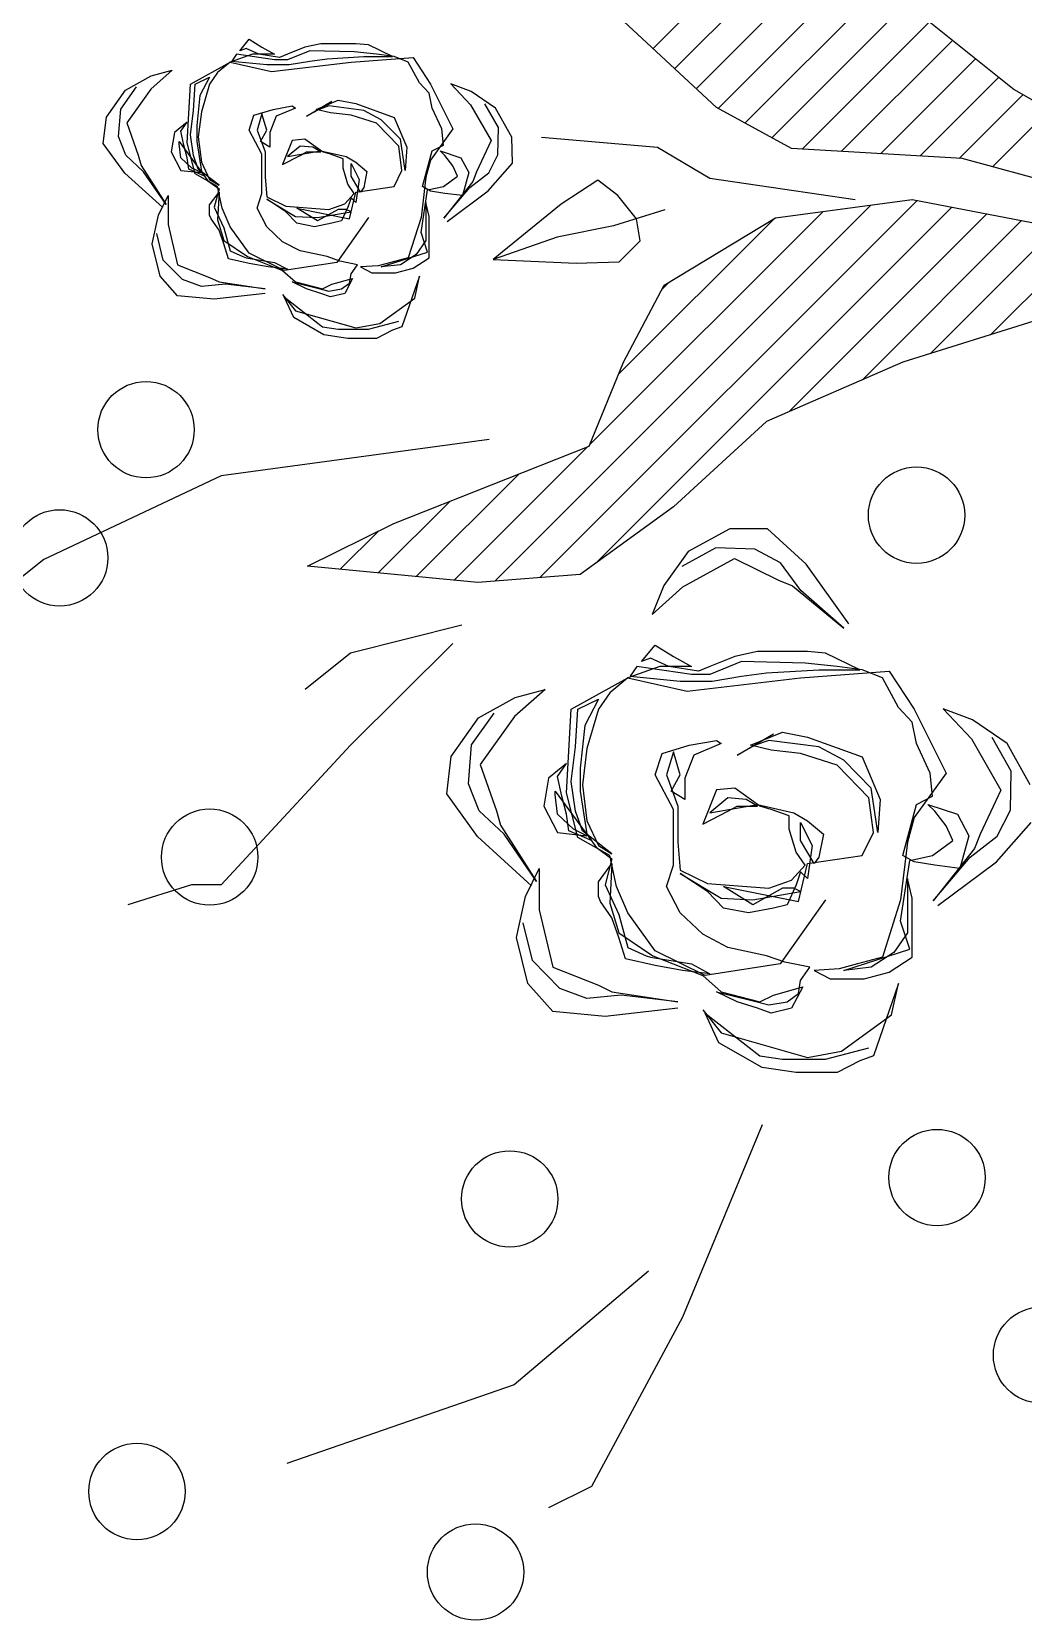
# Model space of a CAD drawing. Header units: inches. Extents: x 2744 to 7136, y -4349 to -2068.
# Drawn here: x 5505.53 to 5508.65, y -3872.71 to -3867.7 of the extents above; entities that cross this region are included whole.
import ezdxf

# ---------------------------------------------------------------- set-up
doc = ezdxf.new("R2010")
doc.units = ezdxf.units.IN
doc.header["$MEASUREMENT"] = 0
doc.layers.add('TREE', color=3, linetype='Continuous')

# ---------------------------------------------------------------- blocks, each defined once
blk = doc.blocks.new('06')
at = {"layer": 'TREE', "color": 97, "true_color": 0x446a2a}
for p, q in [((399.63722, 40.83042), (399.65051, 40.83699)), ((399.60926, 40.77834), (399.63722, 40.83042)), ((399.66099, 40.79907), (399.7309, 40.82334)), ((399.61975, 40.76418), (399.66099, 40.79907)), ((399.58479, 40.71918), (399.60926, 40.77834)), ((399.76026, 40.64535), (399.77984, 40.65142)), ((399.71133, 40.60237), (399.75117, 40.64535)), ((399.75117, 40.64535), (399.76026, 40.64535)), ((399.67987, 40.57102), (399.71133, 40.60237)), ((399.71133, 40.57406), (399.72531, 40.58518)), ((399.67707, 40.56546), (399.71133, 40.57406)), ((399.8057, 40.54524), (399.82038, 40.55687)), ((399.53712, 40.4348), (399.6531, 40.55078)), ((399.55128, 40.43618), (399.66701, 40.5519)), ((399.63845, 40.51056), (399.67951, 40.55161)), ((399.6596, 40.51892), (399.69117, 40.55048)), ((399.67218, 40.55232), (399.72461, 40.54726)), ((399.68075, 40.52728), (399.70283, 40.54936)), ((399.52639, 40.43686), (399.63565, 40.54612)), ((399.72461, 40.54726), (399.69804, 40.53411)), ((399.70266, 40.5364), (399.7145, 40.54823)), ((399.75117, 40.51945), (399.8057, 40.54524)), ((399.69804, 40.53411), (399.63792, 40.51035)), ((399.5834, 40.50276), (399.61206, 40.52906)), ((399.66868, 40.50832), (399.75117, 40.51945)), ((399.63792, 40.51035), (399.62744, 40.48456)), ((399.56603, 40.43813), (399.6377, 40.50981)), ((399.54145, 40.48456), (399.5834, 40.50276)), ((399.51566, 40.43892), (399.57652, 40.49978)), ((399.50494, 40.44098), (399.55392, 40.48997)), ((399.58098, 40.4403), (399.62894, 40.48825)), ((399.49421, 40.44305), (399.5331, 40.48194)), ((399.49951, 40.47141), (399.54145, 40.48456)), ((399.62744, 40.48456), (399.61485, 40.46079)), ((399.48348, 40.44511), (399.51448, 40.47611)), ((399.61338, 40.4599), (399.61551, 40.46203)), ((399.61485, 40.46079), (399.5806, 40.44006)), ((399.62871, 40.45364), (399.62228, 40.4472)), ((399.64193, 40.45403), (399.62871, 40.45364)), ((399.66743, 40.45289), (399.64193, 40.45403)), ((399.64653, 40.43588), (399.66743, 40.45289)), ((399.64779, 40.44605), (399.66743, 40.45289)), ((399.62228, 40.4472), (399.62339, 40.44038)), ((399.53865, 40.4345), (399.48343, 40.44512)), ((399.61471, 40.43761), (399.63051, 40.44257)), ((399.63051, 40.44257), (399.64779, 40.44605)), ((399.5806, 40.44006), (399.53865, 40.4345)), ((399.62339, 40.44038), (399.62911, 40.43325)), ((399.48622, 40.43197), (399.52327, 40.42186)), ((399.60087, 40.42793), (399.55613, 40.4345)), ((399.62911, 40.43325), (399.63527, 40.42854)), ((399.63527, 40.42854), (399.64653, 40.43588)), ((399.61695, 40.41832), (399.60087, 40.42793)), ((399.66903, 40.43182), (399.66155, 40.42334)), ((399.4964, 40.40687), (399.51394, 40.42441)), ((399.66155, 40.42334), (399.66174, 40.41527)), ((399.66884, 40.4263), (399.66601, 40.42073)), ((399.5072, 40.40062), (399.47574, 40.41883)), ((399.5045, 40.40218), (399.52413, 40.42181)), ((399.51194, 40.39683), (399.53622, 40.42111)), ((399.51904, 40.39114), (399.54831, 40.42041)), ((399.52327, 40.42186), (399.57571, 40.41883)), ((399.52614, 40.38545), (399.5604, 40.41971)), ((399.53324, 40.37977), (399.57249, 40.41901)), ((399.57571, 40.41883), (399.59878, 40.40619)), ((399.6526, 40.41529), (399.61695, 40.41832)), ((399.66601, 40.42073), (399.66585, 40.41233)), ((399.54034, 40.37408), (399.58177, 40.4155)), ((399.66174, 40.41527), (399.66674, 40.40637)), ((399.54734, 40.36828), (399.59003, 40.41098)), ((399.66585, 40.41233), (399.66999, 40.40505)), ((399.55373, 40.36189), (399.59829, 40.40645)), ((399.59878, 40.40619), (399.63303, 40.37433)), ((399.66674, 40.40637), (399.67422, 40.40125)), ((399.54634, 40.36927), (399.5072, 40.40062)), ((399.56012, 40.35549), (399.60502, 40.40038)), ((399.56652, 40.34909), (399.61164, 40.39422)), ((399.57291, 40.3427), (399.61827, 40.38806))]:
    blk.add_line(p, q, dxfattribs=at)
at = {"layer": 'TREE', "color": 30, "true_color": 0xef731a}
for p, q in [((399.55473, 40.69946), (399.56172, 40.703)), ((399.56172, 40.703), (399.57431, 40.703)), ((399.57431, 40.703), (399.58479, 40.70148)), ((399.58479, 40.70148), (399.59808, 40.69389)), ((399.54285, 40.67569), (399.55054, 40.69794)), ((399.56033, 40.69642), (399.54495, 40.6853)), ((399.55054, 40.69794), (399.55473, 40.69946)), ((399.56522, 40.69895), (399.55194, 40.69541)), ((399.57081, 40.69844), (399.56033, 40.69642)), ((399.5785, 40.69895), (399.56522, 40.69895)), ((399.59738, 40.69086), (399.57081, 40.69844)), ((399.58549, 40.69794), (399.5785, 40.69895)), ((399.60227, 40.68479), (399.58549, 40.69794)), ((399.59808, 40.69389), (399.60227, 40.68479)), ((399.60297, 40.68378), (399.59738, 40.69086)), ((399.54495, 40.6853), (399.54285, 40.67569)), ((399.57221, 40.6767), (399.57571, 40.68328)), ((399.5771, 40.68125), (399.57361, 40.67872)), ((399.57571, 40.68328), (399.582, 40.68479)), ((399.5827, 40.68226), (399.5771, 40.68125)), ((399.58549, 40.68125), (399.5813, 40.67923)), ((399.582, 40.68479), (399.58619, 40.68328)), ((399.58829, 40.68075), (399.5827, 40.68226)), ((399.59738, 40.67822), (399.58549, 40.68125)), ((399.58619, 40.68328), (399.59248, 40.68125)), ((399.59248, 40.68125), (399.59878, 40.67822)), ((399.61066, 40.68328), (399.63303, 40.6858)), ((399.61066, 40.68125), (399.62814, 40.67923)), ((399.63093, 40.67822), (399.61066, 40.68125)), ((399.63303, 40.6858), (399.64911, 40.68429)), ((399.64911, 40.68429), (399.6568, 40.67569)), ((399.5813, 40.67923), (399.57221, 40.6767)), ((399.57361, 40.67872), (399.57291, 40.67468)), ((399.59878, 40.67822), (399.58829, 40.68075)), ((399.60297, 40.67316), (399.59738, 40.67822)), ((399.62814, 40.67923), (399.63862, 40.68024)), ((399.63513, 40.6762), (399.63093, 40.67822)), ((399.63862, 40.68024), (399.64701, 40.67721)), ((399.64701, 40.67721), (399.6554, 40.66861)), ((399.54565, 40.67215), (399.53865, 40.6676)), ((399.55963, 40.67165), (399.53935, 40.66507)), ((399.55334, 40.67417), (399.54565, 40.67215)), ((399.55124, 40.67063), (399.55963, 40.67165)), ((399.56382, 40.67417), (399.55334, 40.67417)), ((399.56103, 40.67114), (399.56872, 40.67165)), ((399.56872, 40.67165), (399.56382, 40.67417)), ((399.57291, 40.67468), (399.57011, 40.67063)), ((399.5792, 40.66962), (399.60227, 40.67316)), ((399.60087, 40.67266), (399.60926, 40.67165)), ((399.60647, 40.66962), (399.60087, 40.67266)), ((399.60227, 40.67316), (399.61765, 40.66558)), ((399.61835, 40.6671), (399.60297, 40.67316)), ((399.60926, 40.67165), (399.61765, 40.67013)), ((399.64911, 40.67063), (399.63513, 40.6762)), ((399.6568, 40.67569), (399.66029, 40.66153)), ((399.53865, 40.6676), (399.53865, 40.66153)), ((399.54215, 40.6499), (399.54774, 40.6676)), ((399.54425, 40.66608), (399.55124, 40.67063)), ((399.54774, 40.6676), (399.55543, 40.66962)), ((399.55543, 40.66962), (399.56103, 40.67114)), ((399.56522, 40.6499), (399.5792, 40.66962)), ((399.57011, 40.67063), (399.5778, 40.66912)), ((399.5778, 40.66912), (399.5834, 40.6671)), ((399.5834, 40.6671), (399.59528, 40.66457)), ((399.61905, 40.6676), (399.60647, 40.66962)), ((399.61765, 40.67013), (399.62674, 40.66811)), ((399.62884, 40.66002), (399.61835, 40.6671)), ((399.62045, 40.6671), (399.61905, 40.6676)), ((399.62604, 40.66457), (399.62045, 40.6671)), ((399.62674, 40.66811), (399.62884, 40.66153)), ((399.6533, 40.65294), (399.64911, 40.67063)), ((399.6554, 40.66861), (399.6582, 40.65698)), ((399.53935, 40.66507), (399.54215, 40.65648)), ((399.54005, 40.66002), (399.54425, 40.66608)), ((399.59528, 40.66457), (399.60297, 40.66052)), ((399.61765, 40.66558), (399.62604, 40.65395)), ((399.62884, 40.65445), (399.62604, 40.66457)), ((399.53865, 40.66153), (399.53865, 40.6494)), ((399.54005, 40.64333), (399.54005, 40.66002)), ((399.60297, 40.66052), (399.60996, 40.65395)), ((399.62884, 40.66153), (399.63093, 40.65547)), ((399.63163, 40.65091), (399.62884, 40.66002)), ((399.66029, 40.66153), (399.6575, 40.64889)), ((399.54215, 40.65648), (399.53935, 40.63777)), ((399.5771, 40.65142), (399.5813, 40.65243)), ((399.5813, 40.65243), (399.58899, 40.65395)), ((399.58899, 40.65395), (399.59668, 40.65243)), ((399.59668, 40.65243), (399.60157, 40.64738)), ((399.60996, 40.65395), (399.61416, 40.64586)), ((399.62604, 40.65395), (399.62953, 40.64586)), ((399.63303, 40.64535), (399.62884, 40.65445)), ((399.63093, 40.65547), (399.63443, 40.65041)), ((399.6533, 40.6403), (399.6533, 40.65294)), ((399.53073, 40.65166), (399.51269, 40.6382)), ((399.51941, 40.6341), (399.53212, 40.65018)), ((399.53212, 40.65018), (399.52076, 40.63675)), ((399.53865, 40.6494), (399.54005, 40.64333)), ((399.54005, 40.63221), (399.54215, 40.6499)), ((399.57361, 40.65041), (399.57081, 40.63878)), ((399.58759, 40.6499), (399.57291, 40.64738)), ((399.57291, 40.64738), (399.57501, 40.64636)), ((399.59668, 40.64586), (399.57361, 40.65041)), ((399.57431, 40.64535), (399.5771, 40.65142)), ((399.5785, 40.64636), (399.58759, 40.65142)), ((399.58759, 40.65142), (399.59668, 40.64586)), ((399.59738, 40.6494), (399.58759, 40.6499)), ((399.60996, 40.64181), (399.59738, 40.6494)), ((399.60157, 40.64738), (399.60996, 40.64181)), ((399.63093, 40.63878), (399.63163, 40.65091)), ((399.63443, 40.65041), (399.63513, 40.64889)), ((399.63513, 40.64889), (399.63513, 40.64434)), ((399.6575, 40.64889), (399.6533, 40.6403)), ((399.56941, 40.63322), (399.57081, 40.64333)), ((399.57081, 40.64333), (399.57291, 40.64131)), ((399.57571, 40.64384), (399.57151, 40.63929)), ((399.57291, 40.64131), (399.57431, 40.64535)), ((399.57501, 40.64636), (399.5785, 40.64636)), ((399.5827, 40.64636), (399.57571, 40.64384)), ((399.60157, 40.64485), (399.5827, 40.64636)), ((399.60996, 40.6408), (399.60157, 40.64485)), ((399.61416, 40.64586), (399.61206, 40.63929)), ((399.62953, 40.64586), (399.63163, 40.63625)), ((399.63093, 40.63726), (399.63303, 40.64535)), ((399.63513, 40.64434), (399.63093, 40.63878)), ((399.65412, 40.64423), (399.66412, 40.62976)), ((399.66521, 40.62699), (399.65412, 40.64423)), ((399.65564, 40.64557), (399.67229, 40.63041)), ((399.51269, 40.6382), (399.502, 40.62609)), ((399.52118, 40.63018), (399.52397, 40.6403)), ((399.52397, 40.6403), (399.53166, 40.63929)), ((399.53166, 40.63929), (399.53796, 40.63827)), ((399.53935, 40.63777), (399.53236, 40.63625)), ((399.53796, 40.63827), (399.54145, 40.63625)), ((399.57081, 40.63878), (399.55403, 40.63625)), ((399.56732, 40.63676), (399.56872, 40.63878)), ((399.56872, 40.63878), (399.57291, 40.6317)), ((399.57151, 40.63929), (399.57431, 40.63524)), ((399.61066, 40.63221), (399.60996, 40.6408)), ((399.61206, 40.63929), (399.61206, 40.62209)), ((399.63583, 40.63372), (399.63093, 40.63726)), ((399.52076, 40.63675), (399.51242, 40.63031)), ((399.51773, 40.62975), (399.51941, 40.6341)), ((399.53236, 40.63625), (399.52607, 40.6317)), ((399.54145, 40.63625), (399.53726, 40.62058)), ((399.55403, 40.63625), (399.55054, 40.62917)), ((399.56592, 40.62968), (399.56732, 40.63676)), ((399.57291, 40.62614), (399.56941, 40.63322)), ((399.57431, 40.63524), (399.5764, 40.62816)), ((399.63093, 40.63575), (399.64002, 40.62867)), ((399.63513, 40.63322), (399.63093, 40.63575)), ((399.63163, 40.63625), (399.64142, 40.63069)), ((399.63862, 40.62563), (399.63513, 40.63322)), ((399.64841, 40.61653), (399.63583, 40.63372)), ((399.51242, 40.63031), (399.50837, 40.62236)), ((399.51134, 40.61613), (399.51773, 40.62975)), ((399.52467, 40.62361), (399.52118, 40.63018)), ((399.52607, 40.6317), (399.52817, 40.62715)), ((399.53796, 40.62462), (399.54005, 40.63221)), ((399.54844, 40.61906), (399.54914, 40.62917)), ((399.54914, 40.62917), (399.55124, 40.61552)), ((399.55054, 40.62917), (399.55194, 40.61855)), ((399.57081, 40.62563), (399.56592, 40.62968)), ((399.57291, 40.6317), (399.57291, 40.62614)), ((399.5764, 40.62816), (399.5764, 40.62412)), ((399.61066, 40.62108), (399.61066, 40.63221)), ((399.63722, 40.6317), (399.64422, 40.62867)), ((399.63862, 40.62968), (399.63722, 40.6317)), ((399.63862, 40.63018), (399.64282, 40.62816)), ((399.64771, 40.62917), (399.63862, 40.63018)), ((399.64072, 40.61653), (399.63862, 40.62968)), ((399.64002, 40.62867), (399.64212, 40.6226)), ((399.64142, 40.63069), (399.64491, 40.61704)), ((399.64282, 40.62816), (399.64771, 40.62361)), ((399.64422, 40.62867), (399.64491, 40.62361)), ((399.65191, 40.62108), (399.64771, 40.62917)), ((399.66412, 40.62976), (399.6718, 40.62254)), ((399.67229, 40.63041), (399.68175, 40.61732)), ((399.53376, 40.62058), (399.52467, 40.62361)), ((399.52817, 40.62715), (399.53166, 40.6226)), ((399.52817, 40.61097), (399.53796, 40.62462)), ((399.53166, 40.6226), (399.53376, 40.62058)), ((399.57501, 40.6231), (399.57081, 40.62563)), ((399.58619, 40.62058), (399.57501, 40.6231)), ((399.5764, 40.62412), (399.582, 40.62209)), ((399.60087, 40.6231), (399.58619, 40.62058)), ((399.59528, 40.6226), (399.59248, 40.62108)), ((399.60297, 40.62664), (399.59528, 40.6226)), ((399.59528, 40.61855), (399.60087, 40.6231)), ((399.59878, 40.61603), (399.60297, 40.62664)), ((399.64002, 40.61451), (399.63862, 40.62563)), ((399.64212, 40.6226), (399.64352, 40.6135)), ((399.64491, 40.62361), (399.64631, 40.61805)), ((399.64771, 40.62361), (399.64841, 40.61754)), ((399.66645, 40.6225), (399.66521, 40.62699)), ((399.50837, 40.62236), (399.50814, 40.61035)), ((399.53726, 40.62058), (399.53236, 40.61805)), ((399.53236, 40.61805), (399.53306, 40.61097)), ((399.55403, 40.60591), (399.54844, 40.61906)), ((399.55194, 40.61855), (399.56172, 40.60844)), ((399.582, 40.62209), (399.58549, 40.62108)), ((399.58549, 40.62108), (399.59318, 40.61552)), ((399.58619, 40.62108), (399.58969, 40.61906)), ((399.59248, 40.62108), (399.58619, 40.62108)), ((399.58969, 40.61906), (399.59528, 40.61855)), ((399.60856, 40.61906), (399.61276, 40.61653)), ((399.60856, 40.61249), (399.60856, 40.61906)), ((399.61416, 40.61148), (399.61066, 40.62108)), ((399.61206, 40.62209), (399.61765, 40.61148)), ((399.64631, 40.61805), (399.64771, 40.61198)), ((399.65051, 40.61249), (399.65191, 40.62108)), ((399.67149, 40.60832), (399.66645, 40.6225)), ((399.6718, 40.62254), (399.67505, 40.61423)), ((399.50227, 40.61456), (399.50941, 40.60184)), ((399.52039, 40.60035), (399.51134, 40.61613)), ((399.55124, 40.61552), (399.55963, 40.60692)), ((399.59318, 40.61552), (399.59878, 40.61603)), ((399.61276, 40.61653), (399.60996, 40.61148)), ((399.63862, 40.60338), (399.64002, 40.61451)), ((399.64072, 40.60945), (399.64072, 40.61653)), ((399.64352, 40.6135), (399.64212, 40.60288)), ((399.64491, 40.61704), (399.64352, 40.59125)), ((399.64841, 40.61754), (399.64841, 40.61653)), ((399.67505, 40.61423), (399.67411, 40.60226)), ((399.68175, 40.61732), (399.68036, 40.60587)), ((399.50814, 40.61035), (399.51405, 40.59996)), ((399.53796, 40.59125), (399.52817, 40.61097)), ((399.53306, 40.61097), (399.53726, 40.60187)), ((399.56172, 40.60844), (399.57291, 40.6049)), ((399.60577, 40.60541), (399.60856, 40.61249)), ((399.60996, 40.61148), (399.61206, 40.6044)), ((399.61206, 40.6044), (399.61416, 40.61148)), ((399.61765, 40.61148), (399.61555, 40.6049)), ((399.63932, 40.59631), (399.64072, 40.60945)), ((399.64491, 40.60794), (399.65051, 40.61249)), ((399.64771, 40.61198), (399.64491, 40.60794)), ((399.66095, 40.5935), (399.67149, 40.60832)), ((399.57081, 40.59985), (399.55403, 40.60591)), ((399.55963, 40.60692), (399.56732, 40.60288)), ((399.57291, 40.6049), (399.582, 40.60389)), ((399.59248, 40.60541), (399.5813, 40.59883)), ((399.582, 40.60389), (399.58829, 40.60237)), ((399.58689, 40.60237), (399.59248, 40.60541)), ((399.59738, 40.60187), (399.60577, 40.60541)), ((399.61555, 40.6049), (399.60716, 40.60237)), ((399.63513, 40.59125), (399.63862, 40.60338)), ((399.68036, 40.60587), (399.67202, 40.59391)), ((399.50941, 40.60184), (399.5201, 40.59453)), ((399.52904, 40.59113), (399.52039, 40.60035)), ((399.53726, 40.60187), (399.53865, 40.59529)), ((399.56732, 40.60288), (399.5827, 40.60086)), ((399.5785, 40.59833), (399.57081, 40.59985)), ((399.58829, 40.60237), (399.5785, 40.59833)), ((399.5827, 40.60086), (399.58689, 40.60237)), ((399.59878, 40.60086), (399.59738, 40.60187)), ((399.60716, 40.60237), (399.59878, 40.60086)), ((399.64212, 40.60288), (399.64142, 40.59125)), ((399.67411, 40.60226), (399.66721, 40.59249)), ((399.5201, 40.59453), (399.52904, 40.59113)), ((399.53865, 40.59529), (399.54285, 40.59074)), ((399.63513, 40.58822), (399.63932, 40.59631)), ((399.65144, 40.58517), (399.66095, 40.5935)), ((399.67202, 40.59391), (399.66067, 40.58768)), ((399.54565, 40.57962), (399.53796, 40.59125)), ((399.54285, 40.59074), (399.54774, 40.58164)), ((399.64352, 40.59125), (399.62604, 40.58164)), ((399.63163, 40.58619), (399.63513, 40.59125)), ((399.64142, 40.59125), (399.63513, 40.58822)), ((399.60786, 40.58569), (399.57291, 40.58164)), ((399.62604, 40.58164), (399.60786, 40.58569)), ((399.62604, 40.58164), (399.63163, 40.58619)), ((399.66067, 40.58768), (399.65144, 40.58517)), ((399.57291, 40.58164), (399.54565, 40.57962)), ((399.54774, 40.58164), (399.55403, 40.57911)), ((399.55403, 40.57911), (399.56172, 40.5781)), ((399.55473, 40.57911), (399.56522, 40.57406)), ((399.56732, 40.57911), (399.55473, 40.57911)), ((399.5834, 40.58013), (399.56732, 40.57911)), ((399.59109, 40.58114), (399.5834, 40.58013)), ((399.60017, 40.58265), (399.59109, 40.58114)), ((399.59109, 40.57659), (399.60087, 40.58063)), ((399.60996, 40.58265), (399.60017, 40.58265)), ((399.60087, 40.58063), (399.60647, 40.58063)), ((399.60087, 40.5781), (399.60437, 40.57962)), ((399.60437, 40.57962), (399.61346, 40.5781)), ((399.60647, 40.58063), (399.62324, 40.5781)), ((399.62534, 40.58114), (399.60996, 40.58265)), ((399.61625, 40.5781), (399.62604, 40.58164)), ((399.62324, 40.5781), (399.62534, 40.58114)), ((399.56172, 40.5781), (399.57151, 40.57709)), ((399.56522, 40.57406), (399.57081, 40.57355)), ((399.57151, 40.57709), (399.59109, 40.57659)), ((399.58619, 40.57355), (399.59318, 40.57507)), ((399.59318, 40.57507), (399.60087, 40.5781)), ((399.60647, 40.5781), (399.61625, 40.5781)), ((399.61206, 40.57507), (399.60647, 40.5781)), ((399.61765, 40.57153), (399.61206, 40.57507)), ((399.61346, 40.5781), (399.61905, 40.57557)), ((399.62185, 40.57659), (399.61765, 40.57153)), ((399.61905, 40.57557), (399.62185, 40.57659)), ((399.57081, 40.57355), (399.5771, 40.57355)), ((399.5771, 40.57355), (399.58619, 40.57355)), ((399.55809, 40.56499), (399.5712, 40.54669)), ((399.55959, 40.56634), (399.5728, 40.55473)), ((399.57543, 40.55333), (399.55959, 40.56634)), ((399.61857, 40.56214), (399.60918, 40.55367)), ((399.615, 40.55326), (399.61857, 40.56214)), ((399.5728, 40.55473), (399.57908, 40.54627)), ((399.57974, 40.55157), (399.57543, 40.55333)), ((399.59324, 40.54492), (399.57974, 40.55157)), ((399.60918, 40.55367), (399.59324, 40.54492)), ((399.60749, 40.54272), (399.615, 40.55326)), ((399.61206, 40.52906), (399.64072, 40.54979)), ((399.64072, 40.54979), (399.67218, 40.55232)), ((399.5712, 40.54669), (399.5831, 40.53577)), ((399.57908, 40.54627), (399.58695, 40.54207)), ((399.59895, 40.54161), (399.60946, 40.54732)), ((399.58695, 40.54207), (399.59895, 40.54161)), ((399.59464, 40.53582), (399.60749, 40.54272)), ((399.5831, 40.53577), (399.59464, 40.53582)), ((399.69846, 40.4747), (399.70336, 40.47718)), ((399.70336, 40.47718), (399.71217, 40.47718)), ((399.71217, 40.47718), (399.71951, 40.47612)), ((399.71951, 40.47612), (399.7288, 40.47081)), ((399.69015, 40.45806), (399.69553, 40.47364)), ((399.70238, 40.47258), (399.69161, 40.46479)), ((399.69553, 40.47364), (399.69846, 40.4747)), ((399.7058, 40.47435), (399.69651, 40.47187)), ((399.70972, 40.47399), (399.70238, 40.47258)), ((399.7151, 40.47435), (399.7058, 40.47435)), ((399.72831, 40.46868), (399.70972, 40.47399)), ((399.72, 40.47364), (399.7151, 40.47435)), ((399.73174, 40.46444), (399.72, 40.47364)), ((399.73223, 40.46373), (399.72831, 40.46868)), ((399.7288, 40.47081), (399.73174, 40.46444)), ((399.69161, 40.46479), (399.69015, 40.45806)), ((399.7107, 40.45877), (399.71314, 40.46337)), ((399.71412, 40.46196), (399.71168, 40.46019)), ((399.71314, 40.46337), (399.71755, 40.46444)), ((399.71804, 40.46267), (399.71412, 40.46196)), ((399.72, 40.46196), (399.71706, 40.46054)), ((399.71755, 40.46444), (399.72049, 40.46337)), ((399.72195, 40.4616), (399.71804, 40.46267)), ((399.72831, 40.45983), (399.72, 40.46196)), ((399.72049, 40.46337), (399.72489, 40.46196)), ((399.72929, 40.45983), (399.72195, 40.4616)), ((399.72489, 40.46196), (399.72929, 40.45983)), ((399.73761, 40.46337), (399.75327, 40.46514)), ((399.73761, 40.46196), (399.74985, 40.46054)), ((399.7518, 40.45983), (399.73761, 40.46196)), ((399.75327, 40.46514), (399.76453, 40.46408)), ((399.76453, 40.46408), (399.76991, 40.45806)), ((399.69749, 40.457), (399.6921, 40.45559)), ((399.70483, 40.457), (399.69749, 40.457)), ((399.70825, 40.45523), (399.70483, 40.457)), ((399.71119, 40.45736), (399.70923, 40.45452)), ((399.71706, 40.46054), (399.7107, 40.45877)), ((399.71168, 40.46019), (399.71119, 40.45736)), ((399.73223, 40.45629), (399.72831, 40.45983)), ((399.74985, 40.46054), (399.75719, 40.46125)), ((399.75474, 40.45842), (399.7518, 40.45983)), ((399.76453, 40.45452), (399.75474, 40.45842)), ((399.75719, 40.46125), (399.76306, 40.45913)), ((399.76306, 40.45913), (399.76893, 40.45311)), ((399.76991, 40.45806), (399.77236, 40.44815)), ((399.6921, 40.45559), (399.68721, 40.4524)), ((399.68721, 40.4524), (399.68721, 40.44815)), ((399.70189, 40.45523), (399.6877, 40.45063)), ((399.68966, 40.44001), (399.69357, 40.4524)), ((399.69112, 40.45134), (399.69602, 40.45452)), ((399.69357, 40.4524), (399.69895, 40.45382)), ((399.69602, 40.45452), (399.70189, 40.45523)), ((399.69895, 40.45382), (399.70287, 40.45488)), ((399.70287, 40.45488), (399.70825, 40.45523)), ((399.7058, 40.44001), (399.71559, 40.45382)), ((399.70923, 40.45452), (399.71461, 40.45346)), ((399.71461, 40.45346), (399.71853, 40.45205)), ((399.71559, 40.45382), (399.73174, 40.45629)), ((399.71853, 40.45205), (399.72685, 40.45028)), ((399.73076, 40.45594), (399.73663, 40.45523)), ((399.73468, 40.45382), (399.73076, 40.45594)), ((399.73174, 40.45629), (399.74251, 40.45099)), ((399.743, 40.45205), (399.73223, 40.45629)), ((399.74348, 40.4524), (399.73468, 40.45382)), ((399.73663, 40.45523), (399.74251, 40.45417)), ((399.74251, 40.45417), (399.74887, 40.45276)), ((399.75034, 40.44709), (399.743, 40.45205)), ((399.74446, 40.45205), (399.74348, 40.4524)), ((399.74838, 40.45028), (399.74446, 40.45205)), ((399.74887, 40.45276), (399.75034, 40.44815)), ((399.76746, 40.44214), (399.76453, 40.45452)), ((399.76893, 40.45311), (399.77089, 40.44497)), ((399.68721, 40.44815), (399.68721, 40.43966)), ((399.6877, 40.45063), (399.68966, 40.44461)), ((399.68819, 40.44709), (399.69112, 40.45134)), ((399.68819, 40.43541), (399.68819, 40.44709)), ((399.72685, 40.45028), (399.73223, 40.44745)), ((399.73223, 40.44745), (399.73712, 40.44284)), ((399.74251, 40.45099), (399.74838, 40.44284)), ((399.75034, 40.4432), (399.74838, 40.45028)), ((399.75034, 40.44815), (399.7518, 40.44391)), ((399.75229, 40.44072), (399.75034, 40.44709)), ((399.77236, 40.44815), (399.7704, 40.43931)), ((399.68966, 40.44461), (399.6877, 40.43152)), ((399.71412, 40.44107), (399.71706, 40.44178)), ((399.71706, 40.44178), (399.72244, 40.44284)), ((399.72244, 40.44284), (399.72783, 40.44178)), ((399.72783, 40.44178), (399.73125, 40.43824)), ((399.73712, 40.44284), (399.74006, 40.43718)), ((399.74838, 40.44284), (399.75083, 40.43718)), ((399.75327, 40.43683), (399.75034, 40.4432)), ((399.7518, 40.44391), (399.75425, 40.44037)), ((399.76746, 40.43329), (399.76746, 40.44214)), ((399.68166, 40.44124), (399.66903, 40.43182)), ((399.67374, 40.42895), (399.68263, 40.44021)), ((399.68263, 40.44021), (399.67468, 40.4308)), ((399.68721, 40.43966), (399.68819, 40.43541)), ((399.68819, 40.42762), (399.68966, 40.44001)), ((399.71168, 40.44037), (399.70972, 40.43223)), ((399.72146, 40.44001), (399.71119, 40.43824)), ((399.71119, 40.43824), (399.71266, 40.43754)), ((399.72783, 40.43718), (399.71168, 40.44037)), ((399.71217, 40.43683), (399.71412, 40.44107)), ((399.71266, 40.43754), (399.7151, 40.43754)), ((399.71804, 40.43754), (399.71314, 40.43577)), ((399.7151, 40.43754), (399.72146, 40.44107)), ((399.73125, 40.43647), (399.71804, 40.43754)), ((399.72146, 40.44107), (399.72783, 40.43718)), ((399.72831, 40.43966), (399.72146, 40.44001)), ((399.73712, 40.43435), (399.72831, 40.43966)), ((399.73125, 40.43824), (399.73712, 40.43435)), ((399.74006, 40.43718), (399.73859, 40.43258)), ((399.75083, 40.43718), (399.75229, 40.43046)), ((399.7518, 40.43223), (399.75229, 40.44072)), ((399.75425, 40.44037), (399.75474, 40.43931)), ((399.75474, 40.43931), (399.75474, 40.43612)), ((399.7704, 40.43931), (399.76746, 40.43329)), ((399.7691, 40.43698), (399.78075, 40.42637)), ((399.67497, 40.42621), (399.67693, 40.43329)), ((399.67693, 40.43329), (399.68232, 40.43258)), ((399.68232, 40.43258), (399.68672, 40.43187)), ((399.70972, 40.43223), (399.69797, 40.43046)), ((399.70727, 40.43081), (399.70825, 40.43223)), ((399.70825, 40.43223), (399.71119, 40.42727)), ((399.70874, 40.42833), (399.70972, 40.43541)), ((399.70972, 40.43541), (399.71119, 40.434)), ((399.71314, 40.43577), (399.71021, 40.43258)), ((399.71021, 40.43258), (399.71217, 40.42975)), ((399.71119, 40.434), (399.71217, 40.43683)), ((399.73712, 40.43364), (399.73125, 40.43647)), ((399.73761, 40.42762), (399.73712, 40.43364)), ((399.73859, 40.43258), (399.73859, 40.42055)), ((399.7518, 40.43116), (399.75327, 40.43683)), ((399.75474, 40.43612), (399.7518, 40.43223)), ((399.76803, 40.43604), (399.77504, 40.42591)), ((399.77579, 40.42397), (399.76803, 40.43604)), ((399.67468, 40.4308), (399.66884, 40.4263)), ((399.67256, 40.42591), (399.67374, 40.42895)), ((399.6828, 40.43046), (399.6784, 40.42727)), ((399.6784, 40.42727), (399.67987, 40.42409)), ((399.6877, 40.43152), (399.6828, 40.43046)), ((399.68917, 40.43046), (399.68623, 40.41948)), ((399.68672, 40.43187), (399.68917, 40.43046)), ((399.68672, 40.42232), (399.68819, 40.42762)), ((399.69797, 40.43046), (399.69553, 40.4255)), ((399.70629, 40.42586), (399.70727, 40.43081)), ((399.71119, 40.42338), (399.70874, 40.42833)), ((399.71119, 40.42727), (399.71119, 40.42338)), ((399.71217, 40.42975), (399.71363, 40.42479)), ((399.73761, 40.41984), (399.73761, 40.42762)), ((399.75523, 40.42869), (399.7518, 40.43116)), ((399.7518, 40.4301), (399.75817, 40.42515)), ((399.75474, 40.42833), (399.7518, 40.4301)), ((399.75229, 40.43046), (399.75914, 40.42656)), ((399.75719, 40.42302), (399.75474, 40.42833)), ((399.76404, 40.41665), (399.75523, 40.42869)), ((399.75621, 40.42727), (399.7611, 40.42515)), ((399.75719, 40.42586), (399.75621, 40.42727)), ((399.66809, 40.41637), (399.67256, 40.42591)), ((399.67742, 40.42161), (399.67497, 40.42621)), ((399.67987, 40.42409), (399.68232, 40.4209)), ((399.67987, 40.41276), (399.68672, 40.42232)), ((399.69406, 40.41842), (399.69455, 40.4255)), ((399.69455, 40.4255), (399.69602, 40.41594)), ((399.69553, 40.4255), (399.69651, 40.41807)), ((399.70972, 40.42302), (399.70629, 40.42586)), ((399.71266, 40.42125), (399.70972, 40.42302)), ((399.71363, 40.42479), (399.71363, 40.42196)), ((399.73223, 40.42373), (399.72685, 40.4209)), ((399.72929, 40.4163), (399.73223, 40.42373)), ((399.75719, 40.42621), (399.76012, 40.42479)), ((399.76355, 40.4255), (399.75719, 40.42621)), ((399.75865, 40.41665), (399.75719, 40.42586)), ((399.75817, 40.41524), (399.75719, 40.42302)), ((399.75817, 40.42515), (399.75963, 40.4209)), ((399.75914, 40.42656), (399.76159, 40.41701)), ((399.76012, 40.42479), (399.76355, 40.42161)), ((399.7611, 40.42515), (399.76159, 40.42161)), ((399.76648, 40.41984), (399.76355, 40.4255)), ((399.77504, 40.42591), (399.78041, 40.42086)), ((399.77667, 40.42083), (399.77579, 40.42397)), ((399.78075, 40.42637), (399.78738, 40.41721)), ((399.68378, 40.41948), (399.67742, 40.42161)), ((399.68232, 40.4209), (399.68378, 40.41948)), ((399.68623, 40.41948), (399.6828, 40.41771)), ((399.6828, 40.41771), (399.68329, 40.41276)), ((399.69797, 40.40922), (399.69406, 40.41842)), ((399.69651, 40.41807), (399.70336, 40.41099)), ((399.72049, 40.41948), (399.71266, 40.42125)), ((399.71363, 40.42196), (399.71755, 40.42055)), ((399.71755, 40.42055), (399.72, 40.41984)), ((399.72, 40.41984), (399.72538, 40.41594)), ((399.73076, 40.42125), (399.72049, 40.41948)), ((399.72049, 40.41984), (399.72293, 40.41842)), ((399.72489, 40.41984), (399.72049, 40.41984)), ((399.72293, 40.41842), (399.72685, 40.41807)), ((399.72685, 40.4209), (399.72489, 40.41984)), ((399.72685, 40.41807), (399.73076, 40.42125)), ((399.73614, 40.41842), (399.73908, 40.41665)), ((399.73614, 40.41382), (399.73614, 40.41842)), ((399.74006, 40.41311), (399.73761, 40.41984)), ((399.73859, 40.42055), (399.74251, 40.41311)), ((399.75963, 40.4209), (399.76061, 40.41453)), ((399.76159, 40.42161), (399.76257, 40.41771)), ((399.76257, 40.41771), (399.76355, 40.41347)), ((399.76355, 40.42161), (399.76404, 40.41736)), ((399.76404, 40.41736), (399.76404, 40.41665)), ((399.76551, 40.41382), (399.76648, 40.41984)), ((399.78019, 40.41091), (399.77667, 40.42083)), ((399.78041, 40.42086), (399.78268, 40.41504)), ((399.67442, 40.40533), (399.66809, 40.41637)), ((399.68672, 40.39896), (399.67987, 40.41276)), ((399.68329, 40.41276), (399.68623, 40.40639)), ((399.69602, 40.41594), (399.70189, 40.40993)), ((399.72538, 40.41594), (399.72929, 40.4163)), ((399.73419, 40.40887), (399.73614, 40.41382)), ((399.73908, 40.41665), (399.73712, 40.41311)), ((399.73712, 40.41311), (399.73859, 40.40816)), ((399.73859, 40.40816), (399.74006, 40.41311)), ((399.74251, 40.41311), (399.74104, 40.40851)), ((399.75719, 40.40745), (399.75817, 40.41524)), ((399.75865, 40.4117), (399.75865, 40.41665)), ((399.76061, 40.41453), (399.75963, 40.4071)), ((399.76159, 40.41701), (399.76061, 40.39896)), ((399.76159, 40.41064), (399.76551, 40.41382)), ((399.76355, 40.41347), (399.76159, 40.41064)), ((399.78268, 40.41504), (399.78203, 40.40666)), ((399.78738, 40.41721), (399.7864, 40.40919)), ((399.70972, 40.40497), (399.69797, 40.40922)), ((399.70189, 40.40993), (399.70727, 40.4071)), ((399.70336, 40.41099), (399.71119, 40.40851)), ((399.71119, 40.40851), (399.71755, 40.4078)), ((399.72489, 40.40887), (399.71706, 40.40426)), ((399.71755, 40.4078), (399.72195, 40.40674)), ((399.72097, 40.40674), (399.72489, 40.40887)), ((399.72831, 40.40639), (399.73419, 40.40887)), ((399.74104, 40.40851), (399.73517, 40.40674)), ((399.75768, 40.40249), (399.75865, 40.4117)), ((399.77281, 40.40053), (399.78019, 40.41091)), ((399.7864, 40.40919), (399.78056, 40.40082)), ((399.68048, 40.39887), (399.67442, 40.40533)), ((399.68623, 40.40639), (399.68721, 40.40179)), ((399.70727, 40.4071), (399.71804, 40.40568)), ((399.7151, 40.40391), (399.70972, 40.40497)), ((399.72195, 40.40674), (399.7151, 40.40391)), ((399.71804, 40.40568), (399.72097, 40.40674)), ((399.72929, 40.40568), (399.72831, 40.40639)), ((399.73517, 40.40674), (399.72929, 40.40568)), ((399.75474, 40.39896), (399.75719, 40.40745)), ((399.75963, 40.4071), (399.75914, 40.39896)), ((399.78203, 40.40666), (399.7772, 40.39982)), ((399.67422, 40.40125), (399.68048, 40.39887)), ((399.6921, 40.39081), (399.68672, 40.39896)), ((399.68721, 40.40179), (399.69015, 40.3986)), ((399.69015, 40.3986), (399.69357, 40.39223)), ((399.76061, 40.39896), (399.74838, 40.39223)), ((399.75229, 40.39542), (399.75474, 40.39896)), ((399.75474, 40.39683), (399.75768, 40.40249)), ((399.75914, 40.39896), (399.75474, 40.39683)), ((399.76616, 40.3947), (399.77281, 40.40053)), ((399.78056, 40.40082), (399.77262, 40.39646)), ((399.73566, 40.39506), (399.71119, 40.39223)), ((399.73027, 40.39294), (399.72391, 40.39188)), ((399.73712, 40.39294), (399.73027, 40.39294)), ((399.74838, 40.39223), (399.73566, 40.39506)), ((399.74789, 40.39188), (399.73712, 40.39294)), ((399.74838, 40.39223), (399.75229, 40.39542)), ((399.77262, 40.39646), (399.76616, 40.3947)), ((399.71119, 40.39223), (399.6921, 40.39081)), ((399.69357, 40.39223), (399.69797, 40.39046)), ((399.69797, 40.39046), (399.70336, 40.38975)), ((399.69846, 40.39046), (399.7058, 40.38692)), ((399.70727, 40.39046), (399.69846, 40.39046)), ((399.70336, 40.38975), (399.71021, 40.38904)), ((399.71853, 40.39117), (399.70727, 40.39046)), ((399.71021, 40.38904), (399.72391, 40.38869)), ((399.72391, 40.39188), (399.71853, 40.39117)), ((399.72391, 40.38869), (399.73076, 40.39152)), ((399.72538, 40.38763), (399.73076, 40.38975)), ((399.73076, 40.39152), (399.73468, 40.39152)), ((399.73076, 40.38975), (399.73321, 40.39081)), ((399.73321, 40.39081), (399.73957, 40.38975)), ((399.73468, 40.39152), (399.74642, 40.38975)), ((399.73468, 40.38975), (399.74153, 40.38975)), ((399.73859, 40.38763), (399.73468, 40.38975)), ((399.73957, 40.38975), (399.74348, 40.38798)), ((399.74153, 40.38975), (399.74838, 40.39223)), ((399.74544, 40.38869), (399.74251, 40.38515)), ((399.74348, 40.38798), (399.74544, 40.38869)), ((399.74642, 40.38975), (399.74789, 40.39188)), ((399.7058, 40.38692), (399.70972, 40.38657)), ((399.70972, 40.38657), (399.71412, 40.38657)), ((399.71412, 40.38657), (399.72049, 40.38657)), ((399.72049, 40.38657), (399.72538, 40.38763)), ((399.74251, 40.38515), (399.73859, 40.38763))]:
    blk.add_line(p, q, dxfattribs=at)
at = {"layer": 'TREE', "color": 97, "true_color": 0x446a2a}
for centre in [(399.67288, 40.85671), (399.77704, 40.83193), (399.49881, 40.78997), (399.66239, 40.74193), (399.53096, 40.73536), (399.75467, 40.63676), (399.80081, 40.54473), (399.77424, 40.50529)]:
    blk.add_circle(centre, 0.01482, dxfattribs=at)
at = {"layer": 'TREE', "color": 30, "true_color": 0xef731a}
blk.add_circle((399.53726, 40.53158), 0.01482, dxfattribs=at)

msp = doc.modelspace()

# ---------------------------------------------------------------- block references
at = {"layer": 'TREE', "xscale": 10.24543597042648, "yscale": 10.24543597042648, "zscale": 10.24543597042648, "rotation": 180}
msp.add_blockref('06', (9601.7521, -3453.9624), dxfattribs=at)

doc.saveas('drawing.dxf')
